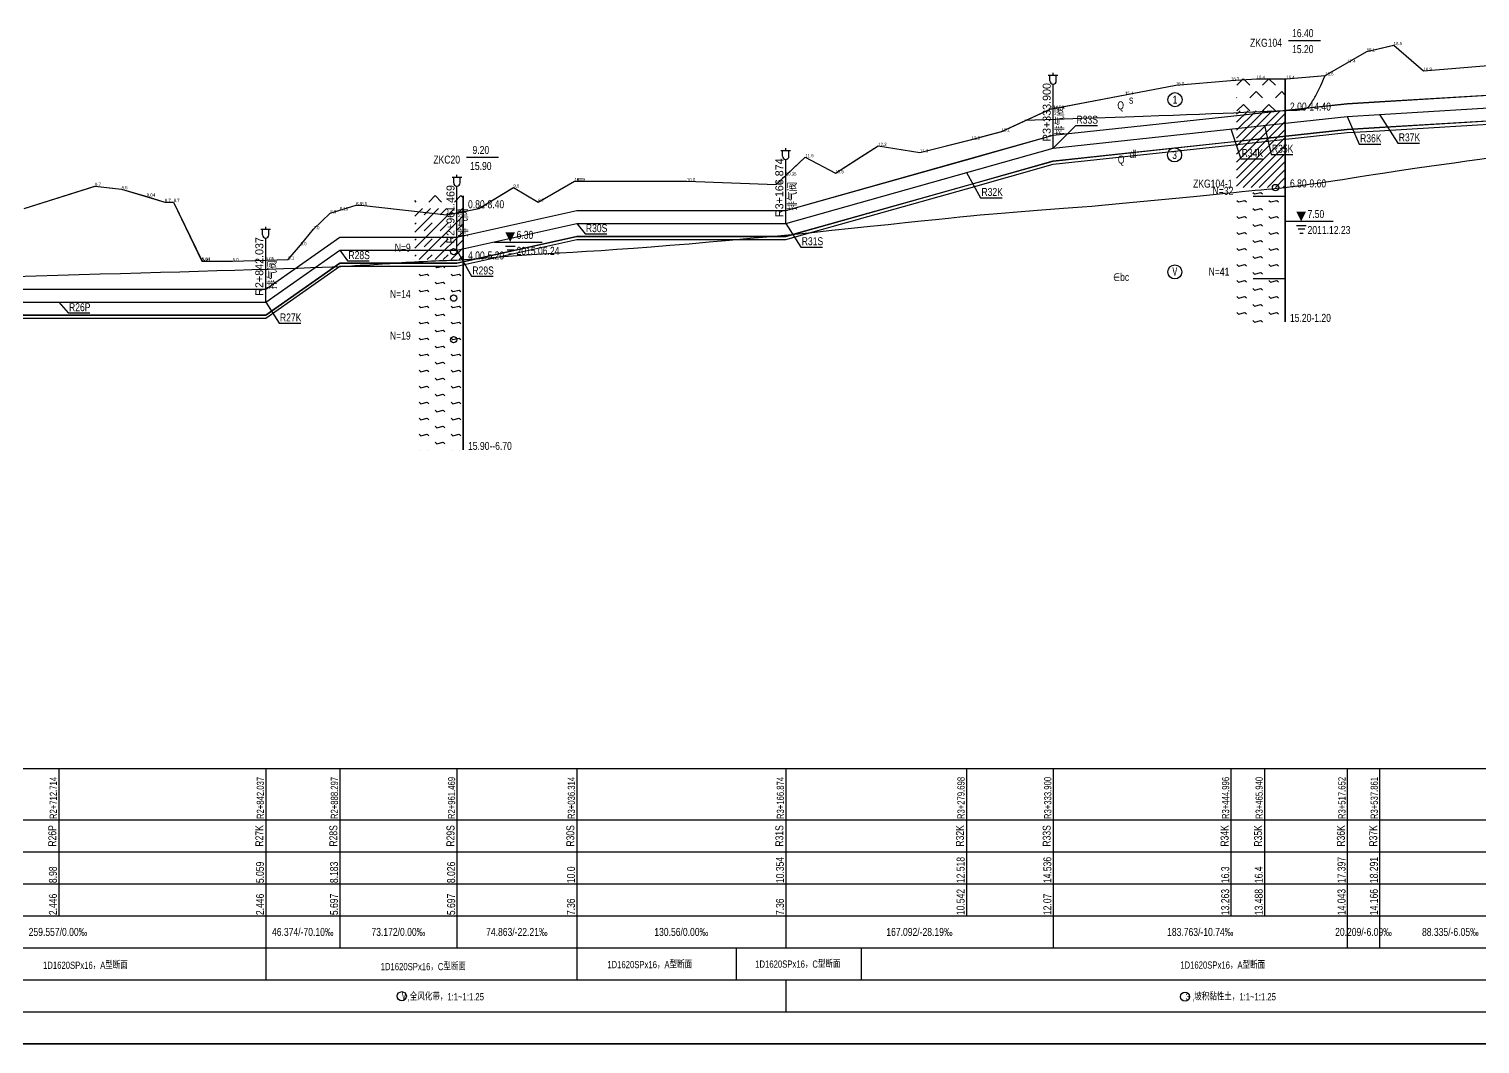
# Model space of a CAD drawing. Extents: x 525858 to 564773, y 2370984 to 2400075.
# Drawn here: x 553609 to 554515, y 2390429 to 2391063 of the extents above; entities that cross this region are included whole.
import ezdxf
from ezdxf.enums import TextEntityAlignment as Align

# ---------------------------------------------------------------- set-up
doc = ezdxf.new("R2010")
doc.units = 0
for name, pattern in [('CENTER', [2, 1.25, -0.25, 0.25, -0.25]), ('ZK', [20, 10, 0, 10]), ('ZKLIN', [0.4, 0.3, -0.1])]:
    doc.linetypes.add(name, pattern=pattern)
doc.layers.get('0').update_dxf_attribs({"linetype": 'CONTINUOUS'})
for name, color, linetype in [('pipe', 3, 'CONTINUOUS'), ('pipe_cen', 1, 'CENTER'), ('tab', 9, 'CONTINUOUS'), ('wipeout', 255, 'CONTINUOUS'), ('地形剖面', 4, 'CONTINUOUS'), ('布局裁图', 3, 'CONTINUOUS'), ('水工平面管线标注', 3, 'CONTINUOUS'), ('纵面管线标注', 3, 'CONTINUOUS'), ('附属设施', 2, 'CONTINUOUS')]:
    doc.layers.add(name, color=color, linetype=linetype)
doc.styles.add('ITALIC', font='txt', dxfattribs={"width": 0.7, "height": 0.28})
doc.styles.add('SIMP1', font='simp1.shx', dxfattribs={"width": 0.8, "bigfont": 'hz.shx'})

# ---------------------------------------------------------------- blocks, each defined once
blk = doc.blocks.new('uw')
for p, q in [((-0.143, -0.131), (0.159, -0.131)), ((0.109, -0.252), (-0.092, -0.252)), ((-0.042, -0.373), (0.059, -0.373))]:
    blk.add_line(p, q)
blk.add_lwpolyline([(0, 0, 0, 0.3, 0), (0, 0.3, 0.3, 0.3, 0)], format="xyseb")
at = {"style": 'ITALIC', "width": 0.7}
blk.add_attdef('SHUIWEI', (0.38, 0.156), '', height=0.28, dxfattribs=at)
blk = doc.blocks.new('qin排气阀va')
at = {"layer": '附属设施', "linetype": 'Continuous', "lineweight": -3}
for points in [[(-1.5, 22.8), (1.5, 22.8)], [(-1, 21), (-1, 22.8)], [(0, 22.8), (0, 23.55)], [(1, 21), (1, 22.8)], [(0, 0), (0, 20)]]:
    blk.add_lwpolyline(points, dxfattribs=at)
blk.add_arc((0, 21), 1, 180, 0, dxfattribs=at)
at = {"layer": '附属设施', "linetype": 'Continuous', "lineweight": -3, "style": 'SIMP1'}
blk.add_attdef('ZH', text='', height=2.5, rotation=90, dxfattribs=at).set_placement((0, 2), align=Align.BOTTOM_LEFT)
blk.add_attdef('名称', text='', height=2.5, rotation=90, dxfattribs=at).set_placement((1, 4), align=Align.TOP_LEFT)

msp = doc.modelspace()

# ---------------------------------------------------------------- hatches: boundary and pattern name
at = {"layer": '地形剖面'}
h = msp.add_hatch(dxfattribs=at)
h.set_pattern_fill('QG02', color=55, scale=20, style=0, pattern_type=2)
h.set_pattern_definition([(45, (550691.391, 2390571.667), (-8, 8), [5.656854, -5.656854]), (135, (550699.391, 2390571.667), (-8, -8), [5.656854, -5.656854])])
h.paths.add_polyline_path([(554393.210874, 2391031.667312), (554393.210874, 2391011.667312), (554363.210874, 2391011.667312), (554363.210874, 2391031.667312)])
h = msp.add_hatch(dxfattribs=at)
h.set_pattern_fill('QB01', color=55, scale=20, style=0, pattern_type=2)
h.set_pattern_definition([(45, (550691.391, 2390567.6673), (-2.5, 2.5), [])])
h.paths.add_polyline_path([(554393.210874, 2391011.667312), (554393.210874, 2390963.667312), (554363.210874, 2390963.667312), (554363.210874, 2391011.667312)])
h = msp.add_hatch(dxfattribs=at)
h.set_pattern_fill('B001', color=55, scale=20, style=0, pattern_type=2)
h.set_pattern_definition([(315, (550708.391, 2390585.667), (-20.000006, 4e-15), [1.41421, -26.87]), (14.0362, (550704.391, 2390584.6673), (-20.0000115, 2e-05), [4.1231, -78.339]), (315, (550703.391, 2390585.667), (-20.000006, 4e-15), [1.41421, -26.87]), (315, (550708.391, 2390575.667), (-20.000006, 4e-15), [1.41421, -26.87]), (14.0362, (550704.391, 2390574.6673), (-20.0000115, 2e-05), [4.1231, -78.339]), (315, (550703.391, 2390575.667), (-20.000006, 4e-15), [1.41421, -26.87]), (315, (550698.391, 2390570.667), (4e-15, 20.000006), [1.41421, -26.87]), (14.0362, (550694.391, 2390569.6673), (-20.0000115, 2e-05), [4.1231, -78.339]), (315, (550693.391, 2390570.667), (-20.000006, 4e-15), [1.41421, -26.87]), (315, (550698.391, 2390580.667), (-20.000006, 4e-15), [1.41421, -26.87]), (14.0362, (550694.391, 2390579.6673), (-20.0000115, 2e-05), [4.1231, -78.339]), (315, (550693.391, 2390580.667), (-20.000006, 4e-15), [1.41421, -26.87])])
h.paths.add_polyline_path([(554393.210874, 2390963.667312), (554393.210874, 2390879.667312), (554363.210874, 2390879.667312), (554363.210874, 2390963.667312)])
h = msp.add_hatch(dxfattribs=at)
h.set_pattern_fill('QG02', color=55, scale=20, style=0, pattern_type=2)
h.set_pattern_definition([(45, (550690.601, 2390570.667), (-8, 8), [5.656854, -5.656854]), (135, (550698.601, 2390570.667), (-8, -8), [5.656854, -5.656854])])
h.paths.add_polyline_path([(553879.770874, 2390958.667312), (553879.770874, 2390950.667312), (553849.770874, 2390950.667312), (553849.770874, 2390958.667312)])
h = msp.add_hatch(dxfattribs=at)
h.set_pattern_fill('QB05', color=55, scale=20, style=0, pattern_type=2)
h.set_pattern_definition([(45, (550690.601, 2390566.667), (-5, 5), []), (45, (550695.601, 2390566.667), (6e-16, 10), [7.071068, -7.071068])])
h.paths.add_polyline_path([(553879.770874, 2390950.667312), (553879.770874, 2390918.667312), (553849.770874, 2390918.667312), (553849.770874, 2390950.667312)])
h = msp.add_hatch(dxfattribs=at)
h.set_pattern_fill('B001', color=55, scale=20, style=0, pattern_type=2)
h.set_pattern_definition([(315, (550707.601, 2390584.667), (-20.000006, 4e-15), [1.41421, -26.87]), (14.0362, (550703.601, 2390583.6673), (-20.0000115, 2e-05), [4.1231, -78.339]), (315, (550702.601, 2390584.667), (-20.000006, 4e-15), [1.41421, -26.87]), (315, (550707.601, 2390574.667), (-20.000006, 4e-15), [1.41421, -26.87]), (14.0362, (550703.601, 2390573.6673), (-20.0000115, 2e-05), [4.1231, -78.339]), (315, (550702.601, 2390574.667), (-20.000006, 4e-15), [1.41421, -26.87]), (315, (550697.601, 2390569.667), (4e-15, 20.000006), [1.41421, -26.87]), (14.0362, (550693.601, 2390568.6673), (-20.0000115, 2e-05), [4.1231, -78.339]), (315, (550692.601, 2390569.667), (-20.000006, 4e-15), [1.41421, -26.87]), (315, (550697.601, 2390579.667), (-20.000006, 4e-15), [1.41421, -26.87]), (14.0362, (550693.601, 2390578.6673), (-20.0000115, 2e-05), [4.1231, -78.339]), (315, (550692.601, 2390579.667), (-20.000006, 4e-15), [1.41421, -26.87])])
h.paths.add_polyline_path([(553879.770874, 2390918.667312), (553879.770874, 2390799.667312), (553849.770874, 2390799.667312), (553849.770874, 2390918.667312)])

# ---------------------------------------------------------------- linework, layer by layer
at = {"layer": 'pipe', "linetype": 'Continuous', "lineweight": -3}
for points in [[(553542.088874, 2390900.222316), (553627.385874, 2390900.222316), (553756.708874, 2390900.222316), (553802.968874, 2390932.732316), (553876.140874, 2390932.732316), (553950.985874, 2390949.362316), (554081.545874, 2390949.362316), (554194.369874, 2390981.182316), (554248.571874, 2390996.462316), (554359.667874, 2391008.392316), (554380.611874, 2391010.642316), (554432.323874, 2391016.192316), (554452.532874, 2391017.422316), (554540.865874, 2391022.762316)], [(553542.088874, 2390900.122316), (553627.385874, 2390900.122316), (553756.708874, 2390900.122316), (553802.968874, 2390932.632316), (553876.140874, 2390932.632316), (553950.985874, 2390949.262316), (554081.545874, 2390949.262316), (554194.369874, 2390981.082316), (554248.571874, 2390996.362316), (554359.667874, 2391008.292316), (554380.611874, 2391010.542316), (554432.323874, 2391016.092316), (554452.532874, 2391017.322316), (554540.865874, 2391022.662316)], [(553542.088874, 2390884.122315), (553627.385874, 2390884.122315), (553756.708874, 2390884.122315), (553802.968874, 2390916.632315), (553876.140874, 2390916.632315), (553950.985874, 2390933.262315), (554081.545874, 2390933.262315), (554194.369874, 2390965.082315), (554248.571874, 2390980.362315), (554359.667874, 2390992.292315), (554380.611874, 2390994.542315), (554432.323874, 2391000.092315), (554452.532874, 2391001.322315), (554540.865874, 2391006.662315)], [(553542.088874, 2390884.022316), (553627.385874, 2390884.022316), (553756.708874, 2390884.022316), (553802.968874, 2390916.532316), (553876.140874, 2390916.532316), (553950.985874, 2390933.162316), (554081.545874, 2390933.162316), (554194.369874, 2390964.982316), (554248.571874, 2390980.262316), (554359.667874, 2390992.192316), (554380.611874, 2390994.442316), (554432.323874, 2390999.992316), (554452.532874, 2391001.222316), (554540.865874, 2391006.562316)], [(553542.088874, 2390882.022316), (553627.385874, 2390882.022316), (553756.708874, 2390882.022316), (553802.968874, 2390914.532316), (553876.140874, 2390914.532316), (553950.985874, 2390931.162316), (554081.545874, 2390931.162316), (554194.369874, 2390962.982316), (554248.571874, 2390978.262316), (554359.667874, 2390990.192316), (554380.611874, 2390992.442316), (554432.323874, 2390997.992316), (554452.532874, 2390999.222316), (554540.865874, 2391004.562316)]]:
    msp.add_lwpolyline(points, dxfattribs=at)
at = {"layer": 'pipe_cen', "linetype": 'Continuous', "lineweight": -3}
msp.add_lwpolyline([(550914.671874, 2390884.302316), (551060.092874, 2390884.302316), (551300.053874, 2390876.202316), (551534.689874, 2390876.202316), (552168.024874, 2390868.572316), (552801.103874, 2390850.772316), (553310.680874, 2390850.772316), (553497.151874, 2390892.122316), (553756.708874, 2390892.122316), (553802.968874, 2390924.632316), (553876.140874, 2390924.632316), (553950.985874, 2390941.262316), (554081.545874, 2390941.262316), (554248.571874, 2390988.362316), (554432.323874, 2391008.092316), (554452.532874, 2391009.322316), (554540.865874, 2391014.662316)], dxfattribs=at)
at = {"layer": '地形剖面', "color": 55}
for p, q in [((554395.530874, 2391055.667312), (554415.530874, 2391055.667312)), ((553882.090874, 2390982.667312), (553902.090874, 2390982.667312)), ((554393.530874, 2390958.167312), (554373.530874, 2390958.167312)), ((554393.530874, 2390942.667312), (554423.530874, 2390942.667312)), ((553899.427818, 2390929.667312), (553929.427818, 2390929.667312)), ((554393.530874, 2390906.667312), (554373.530874, 2390906.667312))]:
    msp.add_line(p, q, dxfattribs=at)
at = {"layer": '地形剖面', "color": 55, "lineweight": -3}
msp.add_lwpolyline([(553605.907874, 2390950.667312), (553650.065874, 2390964.667312), (553666.677874, 2390962.667312), (553693.686874, 2390954.667312), (553699.142874, 2390954.667312), (553699.190874, 2390954.667312), (553716.880874, 2390917.767312), (553716.925874, 2390917.667312), (553736.041874, 2390917.667312), (553770.762874, 2390918.667312), (553778.480874, 2390927.667312), (553786.520874, 2390937.667312), (553797.056874, 2390947.667312), (553813.156874, 2390952.667312), (553816.385874, 2390952.667312), (553869.821874, 2390946.667312), (553889.814874, 2390950.667312), (553911.065874, 2390963.467312), (553911.396874, 2390963.667312), (553926.933874, 2390954.667312), (553949.624874, 2390967.667312), (554019.784874, 2390967.667312), (554075.629874, 2390965.667312), (554093.723874, 2390982.667312), (554112.578874, 2390972.667312), (554128.536874, 2390982.807312), (554139.342874, 2390989.667312), (554165.283874, 2390985.667312), (554197.680874, 2390993.667312), (554216.435874, 2390998.667312), (554246.687874, 2391012.667312), (554293.500874, 2391021.667312), (554325.234874, 2391027.667312), (554359.646874, 2391030.667312), (554375.672874, 2391031.667312), (554394.242874, 2391031.667312), (554418.496874, 2391033.667312), (554444.471874, 2391048.667312), (554461.289874, 2391052.667312), (554461.375874, 2391052.597312), (554479.945874, 2391036.667312), (554527.821874, 2391040.667312)], dxfattribs=at)
at = {"layer": '地形剖面', "linetype": 'Continuous', "lineweight": -3}
msp.add_lwpolyline([(553605.928874, 2390950.662316), (553650.086874, 2390964.662316), (553666.698874, 2390962.662316), (553682.381874, 2390958.012316), (553693.707874, 2390954.662316), (553699.211874, 2390954.662316), (553716.740874, 2390918.092316), (553716.946874, 2390917.662316), (553736.062874, 2390917.662316), (553756.708874, 2390918.252316), (553756.708874, 2390918.252316), (553756.708874, 2390918.252316), (553756.708874, 2390918.252316), (553770.783874, 2390918.662316), (553778.501874, 2390927.662316), (553786.541874, 2390937.662316), (553797.077874, 2390947.662316), (553802.968874, 2390949.492316), (553802.968874, 2390949.492316), (553802.968874, 2390949.492316), (553802.968874, 2390949.492316), (553813.177874, 2390952.662316), (553816.406874, 2390952.662316), (553869.842874, 2390946.662316), (553876.140874, 2390947.922316), (553876.140874, 2390947.922316), (553876.140874, 2390947.922316), (553876.140874, 2390947.922316), (553889.835874, 2390950.662316), (553911.417874, 2390963.662316), (553926.954874, 2390954.662316), (553949.645874, 2390967.662316), (553950.985874, 2390967.662316), (553950.985874, 2390967.662316), (553950.985874, 2390967.662316), (553950.985874, 2390967.662316), (554019.805874, 2390967.662316), (554075.650874, 2390965.662316), (554081.545874, 2390971.202316), (554081.545874, 2390971.202316), (554081.545874, 2390971.202316), (554081.545874, 2390971.202316), (554093.744874, 2390982.662316), (554112.599874, 2390972.662316), (554139.363874, 2390989.662316), (554165.304874, 2390985.662316), (554197.701874, 2390993.662316), (554216.456874, 2390998.662316), (554246.708874, 2391012.662316), (554248.571874, 2391013.022316), (554248.571874, 2391013.022316), (554248.571874, 2391013.022316), (554248.571874, 2391013.022316), (554293.521874, 2391021.662316), (554325.255874, 2391027.662316), (554359.667874, 2391030.662316), (554375.693874, 2391031.662316), (554394.263874, 2391031.662316), (554418.517874, 2391033.662316), (554432.323874, 2391041.632316), (554432.323874, 2391041.632316), (554432.323874, 2391041.632316), (554432.323874, 2391041.632316), (554444.492874, 2391048.662316), (554461.310874, 2391052.662316), (554479.966874, 2391036.662316), (554527.842874, 2391040.662316)], dxfattribs=at)
at = {"layer": '地形剖面', "color": 55}
for points in [[(554230.845067, 2391005.748092), (554249.948272, 2391006.396344), (554266.582552, 2391006.968063), (554281.058626, 2391007.472935), (554293.687213, 2391007.920645), (554304.779032, 2391008.320879), (554314.644801, 2391008.683322), (554323.595239, 2391009.01766), (554331.941065, 2391009.333578), (554339.930558, 2391009.638751), (554347.562237, 2391009.932811), (554354.772181, 2391010.213379), (554361.496472, 2391010.478077), (554367.671188, 2391010.724526), (554373.232409, 2391010.950346), (554378.116215, 2391011.153159), (554382.258686, 2391011.330587), (554385.625907, 2391011.481087), (554388.303987, 2391011.60646), (554390.409041, 2391011.709343), (554392.057184, 2391011.792375), (554393.364531, 2391011.858192), (554394.447196, 2391011.909433), (554395.421296, 2391011.948735), (554396.402944, 2391011.978735), (554397.483229, 2391012.003267), (554398.653137, 2391012.030948), (554399.878627, 2391012.07159), (554401.125659, 2391012.135007), (554402.36019, 2391012.23101), (554403.548182, 2391012.369412), (554404.655592, 2391012.560026), (554405.648381, 2391012.812666), (554406.500741, 2391013.133008), (554407.219799, 2391013.510192), (554407.820916, 2391013.929223), (554408.319454, 2391014.375106), (554408.730774, 2391014.832846), (554409.070236, 2391015.287447), (554409.353202, 2391015.723915), (554409.595033, 2391016.127254), (554409.809199, 2391016.48614), (554410.001608, 2391016.803939), (554410.176278, 2391017.087687), (554410.337227, 2391017.344421), (554410.488472, 2391017.581177), (554410.634031, 2391017.804991), (554410.777922, 2391018.0229), (554410.924162, 2391018.241941), (554411.077174, 2391018.470464), (554411.243004, 2391018.722077), (554411.428102, 2391019.011699), (554411.638918, 2391019.354253), (554411.881903, 2391019.76466), (554412.163509, 2391020.25784), (554412.490184, 2391020.848714), (554412.868381, 2391021.552204), (554413.304498, 2391022.384485), (554413.804734, 2391023.366753), (554414.375235, 2391024.521458), (554415.022149, 2391025.871052), (554415.751623, 2391027.437984), (554416.569804, 2391029.244704), (554417.482838, 2391031.313663), (554418.496874, 2391033.667312)], [(553599.537076, 2390908.103236), (553613.289756, 2390908.535461), (553626.836288, 2390908.949726), (553640.145991, 2390909.347143), (553653.214146, 2390909.729708), (553666.036033, 2390910.09942), (553678.606929, 2390910.458273), (553690.922115, 2390910.808267), (553702.976871, 2390911.151398), (553714.766475, 2390911.489663), (553726.272516, 2390911.824469), (553737.421813, 2390912.154866), (553748.127493, 2390912.479314), (553758.302684, 2390912.796273), (553767.860514, 2390913.104204), (553776.71411, 2390913.401566), (553784.776601, 2390913.686819), (553791.961112, 2390913.958424), (553798.213879, 2390914.215285), (553803.61356, 2390914.458085), (553808.271921, 2390914.687953), (553812.300727, 2390914.906016), (553815.811744, 2390915.113403), (553818.916736, 2390915.311241), (553821.727469, 2390915.500658), (553824.355709, 2390915.682782), (553826.897727, 2390915.858694), (553829.387822, 2390916.029284), (553831.844799, 2390916.195395), (553834.287463, 2390916.357869), (553836.73462, 2390916.51755), (553839.205074, 2390916.675279), (553841.717631, 2390916.831901), (553844.291096, 2390916.988257), (553846.936244, 2390917.144661), (553849.631737, 2390917.299317), (553852.348202, 2390917.449895), (553855.056271, 2390917.594071), (553857.726575, 2390917.729516), (553860.329742, 2390917.853904), (553862.836403, 2390917.964907), (553865.21719, 2390918.0602), (553867.457603, 2390918.139222), (553869.602638, 2390918.208485), (553871.712159, 2390918.276268), (553873.846034, 2390918.35085), (553876.064127, 2390918.440509), (553878.426306, 2390918.553525), (553880.992436, 2390918.698176), (553883.822383, 2390918.882741), (553886.969275, 2390919.113141), (553890.459285, 2390919.385871), (553894.311846, 2390919.695066), (553898.546395, 2390920.034862), (553903.182364, 2390920.399395), (553908.239188, 2390920.782801), (553913.736302, 2390921.179216), (553919.69314, 2390921.582777), (553926.129644, 2390921.990557), (553933.067786, 2390922.411381), (553940.530048, 2390922.857014), (553948.53891, 2390923.339217), (553957.116852, 2390923.869755), (553966.286356, 2390924.46039), (553976.069901, 2390925.122886), (553986.489969, 2390925.869006), (553997.548826, 2390926.707), (554009.167887, 2390927.631062), (554021.248353, 2390928.631873), (554033.691425, 2390929.700113), (554046.398303, 2390930.826463), (554059.270189, 2390932.001604), (554072.208284, 2390933.216215), (554085.113788, 2390934.460979), (554097.887341, 2390935.725381), (554110.427335, 2390936.994126), (554122.631602, 2390938.250727), (554134.397972, 2390939.478693), (554145.624277, 2390940.661538), (554156.208346, 2390941.782771), (554166.048012, 2390942.825904), (554175.041105, 2390943.774448), (554183.123425, 2390944.616665), (554190.382643, 2390945.359817), (554196.944401, 2390946.015917), (554202.93434, 2390946.596977), (554208.4781, 2390947.115011), (554213.701323, 2390947.582031), (554218.729649, 2390948.01005), (554223.688719, 2390948.41108), (554228.68622, 2390948.796292), (554233.758022, 2390949.173493), (554238.92204, 2390949.549644), (554244.19619, 2390949.93171), (554249.598387, 2390950.326654), (554255.146548, 2390950.74144), (554260.858588, 2390951.183031), (554266.752422, 2390951.658391), (554272.83824, 2390952.172466), (554279.095331, 2390952.722134), (554285.495255, 2390953.302256), (554292.009575, 2390953.907691), (554298.609853, 2390954.533302), (554305.267649, 2390955.173949), (554311.954527, 2390955.824493), (554318.642047, 2390956.479793), (554325.297141, 2390957.134492), (554331.868211, 2390957.782352), (554338.299031, 2390958.416917), (554344.533373, 2390959.03173), (554350.515008, 2390959.620333), (554356.18771, 2390960.176272), (554361.49525, 2390960.693088), (554366.381401, 2390961.164325), (554370.811663, 2390961.586375), (554374.838454, 2390961.967027), (554378.535916, 2390962.316915), (554381.978193, 2390962.646677), (554385.239432, 2390962.96695), (554388.393774, 2390963.288369), (554391.515366, 2390963.621571), (554394.678351, 2390963.977192), (554397.946057, 2390964.364324), (554401.338548, 2390964.78588), (554404.86507, 2390965.243227), (554408.534871, 2390965.737733), (554412.357197, 2390966.270765), (554416.341296, 2390966.843691), (554420.496414, 2390967.457878), (554424.831799, 2390968.114695), (554429.360135, 2390968.815166), (554434.107856, 2390969.558946), (554439.104831, 2390970.345347), (554444.380931, 2390971.173681), (554449.966028, 2390972.043259), (554455.889991, 2390972.953394), (554462.182691, 2390973.903398), (554468.873999, 2390974.892583), (554475.975682, 2390975.919851), (554483.427092, 2390976.982461), (554491.149481, 2390978.077264), (554499.064096, 2390979.20111), (554507.09219, 2390980.35085), (554515.15501, 2390981.523332), (554523.173807, 2390982.715407)]]:
    msp.add_lwpolyline(points, dxfattribs=at)
at = {"layer": '地形剖面', "color": 55, "linetype": 'ZK', "const_width": 1}
for points in [[(554393.530874, 2391031.667312), (554393.530874, 2390879.667312)], [(553880.090874, 2390958.667312), (553880.090874, 2390799.667312)]]:
    msp.add_lwpolyline(points, dxfattribs=at)
at = {"layer": '地形剖面', "color": 55, "linetype": 'ZKLIN', "const_width": 0.5}
for points in [[(554393.530874, 2391031.667312), (554393.530874, 2390879.667312)], [(553880.090874, 2390958.667312), (553880.090874, 2390799.667312)]]:
    msp.add_lwpolyline(points, dxfattribs=at)
at = {"layer": '地形剖面', "color": 55}
for points in [[(554385.530874, 2390958.167312, 0, 4, 0), (554385.530874, 2390963.167312, 0, 0, 0), (554385.530874, 2390970.167312, 0, 0, 0)], [(554385.530874, 2390906.667312, 0, 4, 0), (554385.530874, 2390911.667312, 0, 0, 0), (554385.530874, 2390918.667312, 0, 0, 0)]]:
    msp.add_lwpolyline(points, format="xyseb", dxfattribs=at)
for centre, radius in [((554324.711029, 2391018.593319), 4.4), ((554324.418208, 2390984.068624), 4.4), ((554387.530874, 2390963.667312), 2), ((553874.090874, 2390923.667312), 2), ((554324.605193, 2390910.973415), 4.4), ((553874.090874, 2390894.667312), 2), ((553874.090874, 2390868.667312), 2)]:
    msp.add_circle(centre, radius, dxfattribs=at)
at = {"layer": '纵面管线标注', "color": 9, "linetype": 'Continuous', "lineweight": -3}
for points in [[(554432.323874, 2391008.092316), (554439.847306, 2390990.888877), (554453.347306, 2390990.888877)], [(554452.532874, 2391009.322316), (554463.992599, 2390991.47518), (554477.492599, 2390991.47518)], [(554248.571874, 2390988.362316), (554262.711874, 2391002.502316), (554276.211874, 2391002.502316)], [(554359.667874, 2391000.292316), (554365.874491, 2390981.669345), (554379.374491, 2390981.669345)], [(554380.611874, 2391002.542316), (554384.767041, 2390984.349229), (554398.267041, 2390984.349229)], [(554194.369874, 2390973.082316), (554203.30927, 2390957.342962), (554216.80927, 2390957.342962)], [(553950.985874, 2390941.262316), (553956.226435, 2390934.74294), (553969.726435, 2390934.74294)], [(554081.545874, 2390941.262316), (554091.05698, 2390926.562267), (554104.55698, 2390926.562267)], [(553802.968874, 2390924.632316), (553807.904126, 2390917.878602), (553821.404126, 2390917.878602)], [(553876.140874, 2390924.632316), (553885.311771, 2390908.312419), (553898.811771, 2390908.312419)], [(553627.385874, 2390892.122316), (553633.35447, 2390885.349336), (553646.85447, 2390885.349336)], [(553756.708874, 2390892.122316), (553765.122686, 2390878.931455), (553778.622686, 2390878.931455)]]:
    msp.add_lwpolyline(points, dxfattribs=at)

# ---------------------------------------------------------------- block references
at = {"layer": '地形剖面', "color": 55, "xscale": 20, "yscale": 20, "zscale": 20}
for p in [(554403.530874, 2390942.667312), (553909.427818, 2390929.667312)]:
    msp.add_blockref('uw', p, dxfattribs=at)
at = {"layer": '附属设施', "linetype": 'Continuous', "lineweight": -3, "xscale": 2, "yscale": 2, "zscale": 2}
for p, values in [((554248.571443, 2390988.360034), {'ZH': 'R3+333.900', '名称': '排气阀'}), ((554081.545626, 2390941.266581), {'ZH': 'R3+166.874', '名称': '排气阀'}), ((553876.139995, 2390924.628456), {'ZH': 'R2+961.469', '名称': '排气阀'}), ((553756.708207, 2390892.125587), {'ZH': 'R2+842.037', '名称': '排气阀'})]:
    msp.add_blockref('qin排气阀va', p, dxfattribs=at).add_auto_attribs(values)

# ---------------------------------------------------------------- texts
at = {"layer": '地形剖面', "color": 55, "style": 'SIMP1', "width": 0.8}
for s, p in [('16.40', (554404.530874, 2391057.667312)), ('15.20', (554404.530874, 2391047.667312)), ('9.20', (553891.090874, 2390984.667312)), ('15.90', (553891.090874, 2390974.667312))]:
    msp.add_text(s, height=5, dxfattribs=at).set_placement(p, align=Align.CENTER)
for s, p in [('ZKG104', (554391.530874, 2391051.667312)), ('ZKC20', (553878.090874, 2390978.667312)), ('ZKG104-1', (554360.677912, 2390963.667312)), ('N=32', (554361.18237, 2390959.166728)), ('N=9', (553847.27312, 2390923.667312)), ('N=41', (554358.677912, 2390908.667312)), ('N=14', (553847.27312, 2390894.667312)), ('N=19', (553847.27312, 2390868.667312))]:
    msp.add_text(s, height=5, dxfattribs=at).set_placement(p, align=Align.RIGHT)
at = {"layer": '地形剖面', "color": 9, "linetype": 'Continuous', "lineweight": -3, "style": 'SIMP1', "width": 0.8}
for s, p in [('18.5', (554461.310874, 2391052.662316)), ('17.4', (554432.323874, 2391041.632316)), ('17.4', (554432.323874, 2391041.632316)), ('17.4', (554432.323874, 2391041.632316)), ('17.4', (554432.323874, 2391041.632316)), ('18.1', (554444.492874, 2391048.662316)), ('16.4', (554375.693874, 2391031.662316)), ('16.4', (554394.263874, 2391031.662316)), ('16.6', (554418.517874, 2391033.662316)), ('16.9', (554479.966874, 2391036.662316)), ('16.0', (554325.255874, 2391027.662316)), ('16.3', (554359.667874, 2391030.662316)), ('15.4', (554293.521874, 2391021.662316)), ('14.5', (554246.708874, 2391012.662316)), ('14.54', (554248.571874, 2391013.022316)), ('14.54', (554248.571874, 2391013.022316)), ('14.54', (554248.571874, 2391013.022316)), ('14.54', (554248.571874, 2391013.022316)), ('13.1', (554216.456874, 2390998.662316)), ('12.2', (554139.363874, 2390989.662316)), ('12.6', (554197.701874, 2390993.662316)), ('11.5', (554093.744874, 2390982.662316)), ('11.8', (554165.304874, 2390985.662316)), ('10.35', (554081.545874, 2390971.202316)), ('10.35', (554081.545874, 2390971.202316)), ('10.35', (554081.545874, 2390971.202316)), ('10.35', (554081.545874, 2390971.202316)), ('10.5', (554112.599874, 2390972.662316)), ('9.7', (553650.086874, 2390964.662316)), ('9.5', (553666.698874, 2390962.662316)), ('9.6', (553911.417874, 2390963.662316)), ('10.0', (553949.645874, 2390967.662316)), ('10.0', (553950.985874, 2390967.662316)), ('10.0', (553950.985874, 2390967.662316)), ('10.0', (553950.985874, 2390967.662316)), ('10.0', (553950.985874, 2390967.662316)), ('10.0', (554019.805874, 2390967.662316)), ('9.8', (554075.650874, 2390965.662316)), ('9.04', (553682.381874, 2390958.012316)), ('8.7', (553693.707874, 2390954.662316)), ('8.7', (553699.211874, 2390954.662316)), ('8.5', (553813.177874, 2390952.662316)), ('8.5', (553816.406874, 2390952.662316)), ('8.3', (553889.835874, 2390950.662316)), ('8.7', (553926.954874, 2390954.662316)), ('8.0', (553797.077874, 2390947.662316)), ('8.18', (553802.968874, 2390949.492316)), ('8.18', (553802.968874, 2390949.492316)), ('8.18', (553802.968874, 2390949.492316)), ('8.18', (553802.968874, 2390949.492316)), ('7.9', (553869.842874, 2390946.662316)), ('8.03', (553876.140874, 2390947.922316)), ('8.03', (553876.140874, 2390947.922316)), ('8.03', (553876.140874, 2390947.922316)), ('8.03', (553876.140874, 2390947.922316)), ('7.0', (553786.541874, 2390937.662316)), ('6.0', (553778.501874, 2390927.662316)), ('5.04', (553716.740874, 2390918.092316)), ('5.0', (553716.946874, 2390917.662316)), ('5.0', (553736.062874, 2390917.662316)), ('5.06', (553756.708874, 2390918.252316)), ('5.06', (553756.708874, 2390918.252316)), ('5.06', (553756.708874, 2390918.252316)), ('5.06', (553756.708874, 2390918.252316)), ('5.1', (553770.783874, 2390918.662316))]:
    msp.add_text(s, height=2, dxfattribs=at).set_placement(p)
at = {"layer": '地形剖面', "color": 55, "style": 'SIMP1', "width": 0.8}
for s, p in [('Q', (554290.770187, 2391014.416445)), ('1', (554324.711029, 2391018.593319)), ('Q', (554291.082678, 2390980.519867)), ('3', (554324.418208, 2390984.068624)), ('∈bc', (554291.060634, 2390907.895982)), ('Ⅴ', (554324.605193, 2390910.973415))]:
    msp.add_text(s, height=5, dxfattribs=at).set_placement(p, align=Align.MIDDLE)
for s, p in [('s', (554295.970187, 2391016.083112)), ('2.00-14.40', (554396.530874, 2391011.787312)), ('dl', (554296.282678, 2390982.186534)), ('6.80-9.60', (554396.530874, 2390963.787312)), ('0.80-8.40', (553883.090874, 2390950.787312)), ('7.50', (554407.530874, 2390944.667312)), ('6.30', (553913.427818, 2390931.667312)), ('2011.12.23', (554407.530874, 2390934.667312)), ('2015.06.24', (553913.427818, 2390921.667312)), ('4.00-5.20', (553883.090874, 2390918.787312)), ('15.20-1.20', (554396.530874, 2390879.787312)), ('15.90--6.70', (553883.090874, 2390799.787312))]:
    msp.add_text(s, height=5, dxfattribs=at).set_placement(p)
at = {"layer": '纵面管线标注', "linetype": 'Continuous', "lineweight": -3, "style": 'SIMP1', "width": 0.8}
for s, p in [('R33S', (554263.211874, 2391003.602316)), ('R36K', (554440.347306, 2390991.988877)), ('R37K', (554464.492599, 2390992.57518)), ('R35K', (554385.267041, 2390985.449229)), ('R34K', (554366.374491, 2390982.769345)), ('R32K', (554203.80927, 2390958.442962)), ('R30S', (553956.726435, 2390935.84294)), ('R31S', (554091.55698, 2390927.662267)), ('R28S', (553808.404126, 2390918.978602)), ('R29S', (553885.811771, 2390909.412419)), ('R26P', (553633.85447, 2390886.449336)), ('R27K', (553765.622686, 2390880.031455))]:
    msp.add_text(s, height=5, dxfattribs=at).set_placement(p)

# ---------------------------------------------------------------- wipeouts: each hides what was drawn before it
at = {"linetype": 'Continuous', "lineweight": -3}
msp.add_wipeout([(550845.99349, 2390600.672316), (563560.805874, 2390600.672316), (563560.805874, 2390428.672316), (550845.99349, 2390428.672316)], dxfattribs=at).dxf.layer = 'wipeout'

# ---------------------------------------------------------------- next in the draw order: linework, layer by layer
at = {"layer": 'tab', "linetype": 'Continuous', "lineweight": -3}
for points in [[(550767.934025, 2390600.672316), (563560.805874, 2390600.672316)], [(553627.385874, 2390600.672316), (553627.385874, 2390508.672316)], [(553756.708874, 2390600.672316), (553756.708874, 2390508.672316)], [(553802.968874, 2390600.672316), (553802.968874, 2390508.672316)], [(553876.140874, 2390600.672316), (553876.140874, 2390508.672316)], [(553950.985874, 2390600.672316), (553950.985874, 2390508.672316)], [(554081.545874, 2390600.672316), (554081.545874, 2390508.672316)], [(554194.369874, 2390600.672316), (554194.369874, 2390508.672316)], [(554248.571874, 2390600.672316), (554248.571874, 2390508.672316)], [(554359.667874, 2390600.672316), (554359.667874, 2390508.672316)], [(554380.611874, 2390600.672316), (554380.611874, 2390508.672316)], [(554432.323874, 2390600.672316), (554432.323874, 2390508.672316)], [(554452.532874, 2390600.672316), (554452.532874, 2390508.672316)], [(550767.934025, 2390568.672316), (563560.805874, 2390568.672316)], [(550767.934025, 2390548.672316), (563560.805874, 2390548.672316)], [(550767.934025, 2390528.672316), (563560.805874, 2390528.672316)], [(550767.934025, 2390508.672316), (563560.805874, 2390508.672316)], [(553756.708874, 2390508.672316), (553756.708874, 2390488.672316)], [(553802.968874, 2390508.672316), (553802.968874, 2390488.672316)], [(553876.140874, 2390508.672316), (553876.140874, 2390488.672316)], [(553950.985874, 2390508.672316), (553950.985874, 2390488.672316)], [(554081.545874, 2390508.672316), (554081.545874, 2390488.672316)], [(554248.571874, 2390508.672316), (554248.571874, 2390488.672316)], [(554432.323874, 2390508.672316), (554432.323874, 2390488.672316)], [(554452.532874, 2390508.672316), (554452.532874, 2390488.672316)], [(550767.934025, 2390488.672316), (563560.805874, 2390488.672316)], [(553756.708688, 2390488.672316), (553756.708688, 2390468.672316)], [(553950.986188, 2390488.672316), (553950.986188, 2390468.672316)], [(554050.485747, 2390488.672316), (554050.485747, 2390468.672316)], [(554128.572654, 2390488.672316), (554128.572654, 2390468.672316)], [(550767.934025, 2390468.672316), (563560.805874, 2390468.672316)], [(554081.546107, 2390468.672316), (554081.546107, 2390448.672316)], [(550767.934025, 2390448.672316), (563560.805874, 2390448.672316)], [(550852.671874, 2390448.672316), (563560.806355, 2390448.672316)], [(550767.934025, 2390428.672316), (563560.805874, 2390428.672316)]]:
    msp.add_lwpolyline(points, dxfattribs=at)
for points in [[(553756.708874, 2390498.672316, 0, 1, 0), (553753.708874, 2390498.672316, 0, 0, 0), (553646.930374, 2390498.672316, 0, 0, 0)], [(553802.968874, 2390498.672316, 0, 1, 0), (553805.968874, 2390498.672316, 0, 0, 0), (553819.554874, 2390498.672316, 0, 0, 0)], [(553876.140874, 2390498.672316, 0, 1, 0), (553873.140874, 2390498.672316, 0, 0, 0), (553859.554874, 2390498.672316, 0, 0, 0)], [(553876.140874, 2390498.672316, 0, 1, 0), (553879.140874, 2390498.672316, 0, 0, 0), (553893.563374, 2390498.672316, 0, 0, 0)], [(553950.985874, 2390498.672316, 0, 1, 0), (553947.985874, 2390498.672316, 0, 0, 0), (553933.563374, 2390498.672316, 0, 0, 0)], [(553950.985874, 2390498.672316, 0, 1, 0), (553953.985874, 2390498.672316, 0, 0, 0), (553996.265874, 2390498.672316, 0, 0, 0)], [(554081.545874, 2390498.672316, 0, 1, 0), (554078.545874, 2390498.672316, 0, 0, 0), (554036.265874, 2390498.672316, 0, 0, 0)], [(554081.545874, 2390498.672316, 0, 1, 0), (554084.545874, 2390498.672316, 0, 0, 0), (554145.058874, 2390498.672316, 0, 0, 0)], [(554248.571874, 2390498.672316, 0, 1, 0), (554245.571874, 2390498.672316, 0, 0, 0), (554185.058874, 2390498.672316, 0, 0, 0)], [(554248.571874, 2390498.672316, 0, 1, 0), (554251.571874, 2390498.672316, 0, 0, 0), (554320.447874, 2390498.672316, 0, 0, 0)], [(554432.323874, 2390498.672316, 0, 1, 0), (554429.323874, 2390498.672316, 0, 0, 0), (554360.447874, 2390498.672316, 0, 0, 0)], [(554452.532874, 2390498.672316, 0, 1, 0), (554455.532874, 2390498.672316, 0, 0, 0), (554476.699374, 2390498.672316, 0, 0, 0)]]:
    msp.add_lwpolyline(points, format="xyseb", dxfattribs=at)
at = {"layer": '布局裁图', "linetype": 'Continuous', "lineweight": -3}
msp.add_lwpolyline([(550845.99349, 2390600.672316), (563560.805874, 2390600.672316), (563560.805874, 2390428.672316), (550845.99349, 2390428.672316)], close=True, dxfattribs=at)
at = {"layer": '水工平面管线标注', "linetype": 'Continuous', "lineweight": -3}
for centre in [(553841.723799, 2390458.524832), (554330.986787, 2390458.169901)]:
    msp.add_circle(centre, 2.843946, dxfattribs=at)

# ---------------------------------------------------------------- next in the draw order: texts
at = {"layer": 'tab', "color": 3, "linetype": 'Continuous', "lineweight": -3, "style": 'SIMP1', "width": 0.8}
for s, height, p in [('R2+712.714', 4.5, (553626.285874, 2390569.172316)), ('R2+842.037', 4.5, (553755.608874, 2390569.172316)), ('R2+888.297', 4.5, (553801.868874, 2390569.172316)), ('R2+961.469', 4.5, (553875.040874, 2390569.172316)), ('R3+036.314', 4.5, (553949.885874, 2390569.172316)), ('R3+166.874', 4.5, (554080.445874, 2390569.172316)), ('R3+279.698', 4.5, (554193.269874, 2390569.172316)), ('R3+333.900', 4.5, (554247.471874, 2390569.172316)), ('R3+444.996', 4.5, (554358.567874, 2390569.172316)), ('R3+465.940', 4.5, (554379.511874, 2390569.172316)), ('R3+517.652', 4.5, (554431.223874, 2390569.172316)), ('R3+537.861', 4.5, (554451.432874, 2390569.172316)), ('10.354', 5, (554080.445874, 2390529.172316)), ('12.518', 5, (554193.269874, 2390529.172316)), ('14.536', 5, (554247.471874, 2390529.172316)), ('17.397', 5, (554431.223874, 2390529.172316)), ('18.291', 5, (554451.432874, 2390529.172316)), ('8.98', 5, (553626.285874, 2390529.172316)), ('5.059', 5, (553755.608874, 2390529.172316)), ('8.183', 5, (553801.868874, 2390529.172316)), ('8.026', 5, (553875.040874, 2390529.172316)), ('10.0', 5, (553949.885874, 2390529.172316)), ('16.3', 5, (554358.567874, 2390529.172316)), ('16.4', 5, (554379.511874, 2390529.172316)), ('2.446', 5, (553626.285874, 2390509.172316)), ('2.446', 5, (553755.608874, 2390509.172316)), ('5.697', 5, (553801.868874, 2390509.172316)), ('5.697', 5, (553875.040874, 2390509.172316)), ('7.36', 5, (553949.885874, 2390509.172316)), ('7.36', 5, (554080.445874, 2390509.172316)), ('10.542', 5, (554193.269874, 2390509.172316)), ('12.07', 5, (554247.471874, 2390509.172316)), ('13.263', 5, (554358.567874, 2390509.172316)), ('13.488', 5, (554379.511874, 2390509.172316)), ('14.043', 5, (554431.223874, 2390509.172316)), ('14.166', 5, (554451.432874, 2390509.172316))]:
    msp.add_text(s, height=height, rotation=89.999998453, dxfattribs=at).set_placement(p)
for s, p in [('R26P', (553627.385874, 2390558.672316)), ('R27K', (553756.708874, 2390558.672316)), ('R28S', (553802.968874, 2390558.672316)), ('R29S', (553876.140874, 2390558.672316)), ('R30S', (553950.985874, 2390558.672316)), ('R31S', (554081.545874, 2390558.672316)), ('R32K', (554194.369874, 2390558.672316)), ('R33S', (554248.571874, 2390558.672316)), ('R34K', (554359.667874, 2390558.672316)), ('R35K', (554380.611874, 2390558.672316)), ('R36K', (554432.323874, 2390558.672316)), ('R37K', (554452.532874, 2390558.672316))]:
    msp.add_text(s, height=5, rotation=89.999998453, dxfattribs=at).set_placement(p, align=Align.BOTTOM_CENTER)
for s, height, p in [('259.557/0.00‰', 5, (553626.930374, 2390498.672316)), ('46.374/-70.10‰', 5, (553779.838874, 2390498.672316)), ('73.172/0.00‰', 5, (553839.554874, 2390498.672316)), ('74.863/-22.21‰', 5, (553913.563374, 2390498.672316)), ('130.56/0.00‰', 5, (554016.265874, 2390498.672316)), ('167.092/-28.19‰', 5, (554165.058874, 2390498.672316)), ('183.763/-10.74‰', 5, (554340.447874, 2390498.672316)), ('20.209/-6.09‰', 5, (554442.428374, 2390498.672316)), ('88.335/-6.05‰', 5, (554496.699374, 2390498.672316)), ('1D1620SPx16，A型断面', 4.5, (553644.101312, 2390477.858063)), ('1D1620SPx16，A型断面', 4.5, (553996.565067, 2390478.275498)), ('1D1620SPx16，C型断面', 4.5, (554089.101442, 2390478.584265)), ('1D1620SPx16，A型断面', 4.5, (554354.488998, 2390477.982165)), ('1D1620SPx16，C型断面', 4.5, (553855.142327, 2390476.999142))]:
    msp.add_text(s, height=height, dxfattribs=at).set_placement(p, align=Align.MIDDLE_CENTER)
at = {"layer": '水工平面管线标注', "linetype": 'Continuous', "lineweight": -3, "style": 'SIMP1', "width": 0.8}
for s, p in [('Ⅴ,全风化带，1:1~1:1.25', (553866.878032, 2390458.176724)), ('3 ,坡积黏性土，1:1~1:1.25', (554359.59354, 2390458.176724))]:
    msp.add_text(s, height=4.5, dxfattribs=at).set_placement(p, align=Align.MIDDLE_CENTER)

doc.saveas('drawing.dxf')
